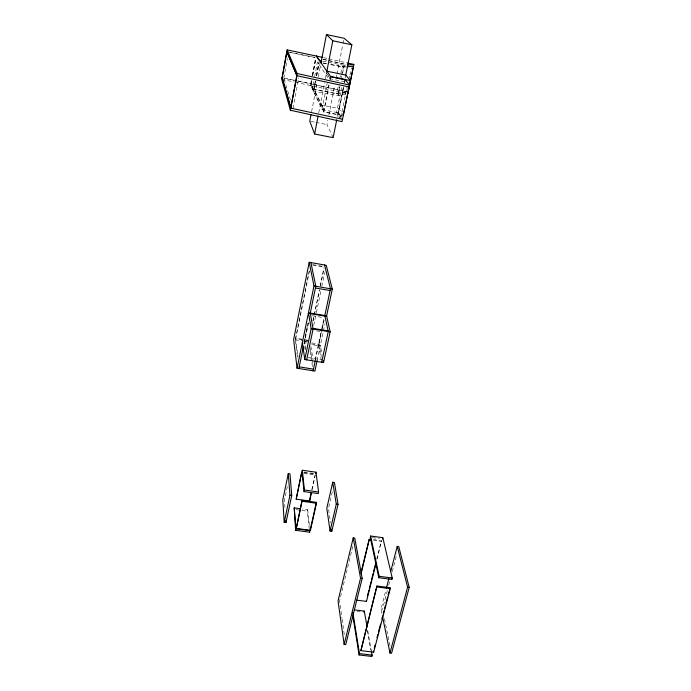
<?xml version="1.0" encoding="UTF-8"?>
<svg xmlns="http://www.w3.org/2000/svg" width="691" height="691" viewBox="0 0 691 691"><rect width="100%" height="100%" fill="white"/><g stroke="black" fill="none" stroke-linecap="round" stroke-linejoin="round"><path stroke-width="0.52" stroke-dasharray="3.46 2.59" d="M283.794 78.256L287.396 58.381M293.053 108.34L298.685 78.031M345.941 91.722L310.734 83.723L311.321 80.605M312.315 75.405L315.675 57.733M343.764 86.936L338.141 114.818L323.794 111.959L310.682 85.287L311.598 80.502M312.582 75.31L315.942 57.664M311.693 80.683L311.097 83.801L284.217 78.342M312.686 75.483L316.046 57.811M315.554 80.977L313.956 89.312L324.053 109.67L322.092 109.282L312.254 88.966L313.654 81.668M314.647 76.459L317.437 61.87L328.182 78.161L330.16 78.567L326.109 72.546M297.579 80.882L348.229 92.067L338.443 93.976L314.06 89.519L315.26 80.916M316.262 75.708L318.853 62.173M316.556 75.768L319.156 62.233M345.932 94.14L338.098 95.712L313.723 91.272L315.666 81.175M316.668 75.958L319.069 63.442M311.598 111.674L317.29 82.091M318.309 76.813L320.546 65.187M318.75 112.823L324.615 82.765M325.357 78.921L326.601 72.564M322.092 109.282L327.163 83.352M328.942 84.786L323.656 111.683L342.175 115.371M329.961 79.62L330.566 76.52M323.794 111.959L329.089 85.028M330.108 79.845L330.721 76.736M333.148 137.647L326.964 124.587L327.802 120.372M328.847 115.112L334.694 85.641M336.154 78.273L336.785 75.112M336.992 74.067L342.84 44.595M343.056 43.542L343.677 40.38M313.662 89.251L338.443 93.976L336.811 93.579L338.262 86.349M339.704 79.12L342.183 66.716L346.07 66.336M338.011 93.708L339.462 86.479M340.905 79.258L341.527 76.165M341.734 75.129L343.384 66.88L330.099 64.323M338.098 95.712L339.894 86.746M342.589 73.306L344.187 65.343L346.329 65.135M340.568 118.878L336.586 112.426L341.587 87.567M337.398 116.537L343.349 86.997M344.273 82.41L344.913 79.266M345.12 78.221L345.75 75.077M343.384 87.731L337.977 114.533L339.601 117.366M344.593 82.808L345.224 79.707M295.506 338.694L309.205 271.053M309.395 271.088L295.688 338.771L308.989 340.957M340.784 117.841L347.115 86.582M346.865 90.651L347.288 88.578M349.387 78.204L349.81 76.131M350.017 75.094L351.494 67.83M304.083 342.036L307.979 323.138M303.962 343.729L308.298 322.706M308.48 322.904L304.256 343.418L306.32 343.755M312.945 320.849L313.921 316.141M314.137 315.087L319.389 289.814M320.158 286.074L323.975 267.702M313.153 320.918L314.241 315.649M314.465 314.595L319.501 290.341M320.374 286.117L323.88 269.248M313.731 325.34L316.15 313.757M316.366 312.703L320.97 290.583M321.851 286.368L324.701 272.669M287.335 486.464L284.467 500.077L284.968 507.557M315.139 360.089L321.548 329.745M321.773 328.691L323.984 318.231M315.346 360.279L321.453 331.412M321.574 330.842L323.949 319.605M322.136 329.417L318.672 345.776L311.468 344.593M322.351 328.398L324.079 320.218M317.134 360.572L324.934 323.785M311.771 489.833L314.975 475.322M312.099 489.625L315.312 475.097M309.274 529.047L307.365 511.228L307.694 509.742L302.503 509.017M332.285 491.862L328.475 508.516L330.592 522.992M352.764 546.339L339.531 601.084L341.95 618.074M376.725 559.226L381.415 540.656L373.347 539.559M377.165 559.045L381.415 540.656M381.847 613.237L380.991 609.047L385.863 590.244M387.357 590.434L382.469 609.229L380.991 609.047M388.713 585.208L390.07 579.991M392.238 571.638L396.85 553.88M310.734 83.723L314.06 89.519M336.811 93.579L346.649 91.687M346.735 66.811L343.824 67.105L329.503 64.358M357.031 611.509L360.002 611.88M372.319 537.65L379.445 538.617M373.52 540.388L381.605 541.485M295.964 509.647L307.365 511.228M304.083 472.065L314.586 473.585M303.781 472.635L314.163 474.138M303.867 473.447L314.267 474.95M307.918 357.558L321.928 359.821M307.875 340.197L295.61 338.184L298.002 357.299M295.29 339.747L303.461 341.086M304.489 341.259L308.575 341.924M306.666 342.054L304.61 341.717L305.837 350.078M311.822 342.9L319.026 344.083L321.35 356.668M306.217 343.107L304.161 342.771L305.249 350.242M311.356 343.945L320.348 345.422L322.041 354.509M316.625 330.825L320.667 331.49M312.107 315.752L323.535 317.679M312.678 264.618L323.146 266.458M312.781 265.111L324.312 267.132M322.68 61.205L344.187 65.343M322.947 62.959L326.014 63.546M323.362 63.183L328.475 64.168M310.777 121.383L314.828 122.186M315.839 122.385L326.964 124.587M336.586 112.426L338.547 112.814L341.086 116.857M320.304 104.859L338.996 108.608L343.202 115.578M284.165 78.161L296.551 80.674M281.798 79.422L294.176 81.935M295.204 82.151L346.856 93.51M312.254 88.966L313.956 89.312M344.809 81.754L330.315 78.791L326.126 72.633M287.853 51.834L314.906 57.448M289.995 52.412L315.01 57.595M323.578 57.603L327.759 58.545M328.795 58.778L347.59 63.011M323.25 59.305L346.2 64.479M322.991 59.383L327.171 60.324M328.216 60.558L345.984 64.565M342.183 66.716L343.824 67.105L343.384 66.88M340.991 117.012L338.547 112.814L324.191 109.955L311.002 83.611M310.682 85.287L313.723 91.272M284.105 79.258L290.894 101.318M384.412 618.661L390.035 645.886M318.551 345.129L321.168 359.467M367.828 631.013L371.378 650.931M367.128 630.209L370.661 650.153M310.898 346.321L313.066 359.735M310.086 347.823L312.626 363.812M310.034 351.209L312.643 367.707M342.105 619.127L344.368 635.055M295.428 340.81L297.674 358.923M307.694 509.742L309.395 525.436"/><path stroke-width="1.04" d="M322.533 57.362L287.128 49.899L281.798 79.422L290.367 110.24L342.036 121.607L353.507 66.129L347.703 66.716M290.367 110.24L297.165 73.54L287.128 49.899M282.101 77.737L290.756 108.15L296.81 76.563M310.985 114.844L309.767 121.184L314.621 134.019L333.148 137.647L336.759 119.707M320.952 63.08L326.446 34.55L344.092 38.281L351.857 44.785L345.69 75.388M314.621 134.019L318.128 116.002M326.808 71.501L332.794 40.778L326.446 34.55M326.498 316.426L332.293 289.106L326.23 265.301L309.214 262.304L293.632 339.471L297.07 368.234L314.906 371.084L317.134 360.572M343.202 115.578L350.328 80.571L345.75 75.077L326.869 71.19M347.893 93.743L353.852 64.418L347.59 63.011M297.07 368.234L313.964 285.936L309.214 262.304M298.858 368.519L303.418 346.372M310.155 313.679L315.804 286.255L310.915 262.597M304.774 359.545L311.175 328.7L308.462 312.764L326.627 315.822L330.143 331.853L323.552 362.576L304.774 359.545L302.356 342.477M306.657 359.856L313.075 329.011L310.276 313.066M288.277 473.655L282.774 499.843L284.217 522.284L285.979 522.526L291.74 495.49L289.987 473.905L288.277 473.655L289.961 495.24L284.217 522.284M313.127 370.799L315.251 360.754M324.684 316.124L330.462 288.786L324.537 264.999M294.211 507.868L295.636 530.299L309.62 532.191L309.957 530.662L295.964 528.77L294.211 507.868L300.43 508.731M302.312 470.234L301.984 471.763L304.066 491.577L318.24 493.581L318.594 492.009L315.977 472.203L302.312 470.234L304.411 489.997L304.066 491.577M296.189 499.161L301.708 472.342L296.189 499.161L309.585 501.035L311.416 492.735M295.636 530.299L295.964 528.77M302.114 500.37L296.292 528.416L310.423 530.334L316.469 503.264L316.357 502.366L302.114 500.37L296.292 528.416M311.088 492.942L309.585 501.035M315.64 473.732L315.977 472.203M310.553 528.356L316.357 502.366M332.734 482.249L326.8 508.282L330.056 531.025L331.801 531.258L338.037 504.387L334.427 482.491L332.734 482.249L336.275 504.136L330.056 531.025M353.231 537.874L338.037 600.894L344.135 644.427L345.733 644.617L362.179 578.41L354.759 538.082L353.231 537.874L360.547 578.203L344.135 644.427M361.125 572.113L369.314 539.015L361.022 574.014M370.626 536.026L370.29 537.373L378.806 577.728L391.84 579.421L392.212 578.004L382.831 537.684L370.626 536.026L379.169 576.311L378.806 577.728M367.353 596.376L368.908 590.183M369.435 588.119L370.998 581.934M371.516 579.87L373.08 573.677M373.598 571.612L375.42 564.392M356.591 600.151L366.472 601.395L376.12 563.174M363.967 612.364L364.287 611.103L354.379 609.868M382.494 539.032L382.831 537.684M371.378 650.931L372.121 655.12L371.775 656.45L359.104 654.956L359.45 653.626L352.902 612.762M376.94 586.02L360.892 650.637L373.676 652.157L390.234 588.672L390.018 587.704L376.94 586.02L360.892 650.637M386.399 588.153L388.843 578.747M390.735 571.44L397.23 546.365L398.75 546.572L409.202 587.402L391.555 653.22L389.974 653.03L382.486 616.381M374.306 647.994L375.118 644.876M377.01 637.603L377.822 634.485M378.366 632.403L380.534 624.085M381.89 618.886L382.702 615.767M383.246 613.694L384.058 610.568M384.593 608.495L385.414 605.376M385.949 603.295L387.573 597.059M388.117 594.977L388.929 591.859M389.474 589.777L390.018 587.704M389.974 653.03L407.586 587.195L397.23 546.365M342.606 119.284L290.756 108.15M349.171 86.997L296.767 75.682L286.817 51.618M347.409 65.032L353.852 64.418M359.45 653.626L372.121 655.12M360.547 578.203L362.179 578.41M407.586 587.195L409.202 587.402M377.139 586.987L390.234 588.672M379.169 576.311L392.212 578.004M369.486 539.844L371.508 540.12M289.961 495.24L291.74 495.49M336.275 504.136L338.037 504.387M302.2 501.269L316.469 503.264M304.411 489.997L318.594 492.009M299.203 366.852L313.481 369.141M312.963 328.355L328.113 330.877M311.175 328.7L330.143 331.853M310.389 313.671L324.943 316.124M313.964 285.936L332.293 289.106M315.442 288.017L330.091 290.548M321.652 61.007L319.605 60.609L316.271 55.954L330.721 76.736L345.224 79.707M330.566 76.52L350.328 80.571M332.794 40.778L351.857 44.785M297.165 73.54L349.473 85.045L345.042 79.482M296.577 74.533L286.877 51.765L282.153 77.919L290.997 107.934M391.356 577.348L391.84 579.421M324.813 315.519L328.251 331.533L321.678 362.274L321.548 361.574M323.172 360.564L323.552 362.576M366.308 600.505L366.472 601.395M373.494 651.112L373.676 652.157M364.287 611.103L367.085 626.823M371.404 654.351L371.775 656.45M352.92 616.139L359.104 654.956M331.499 529.194L331.801 531.258M310.319 529.401L310.423 530.334M309.387 530.101L309.62 532.191M285.832 520.392L285.979 522.526"/></g></svg>
